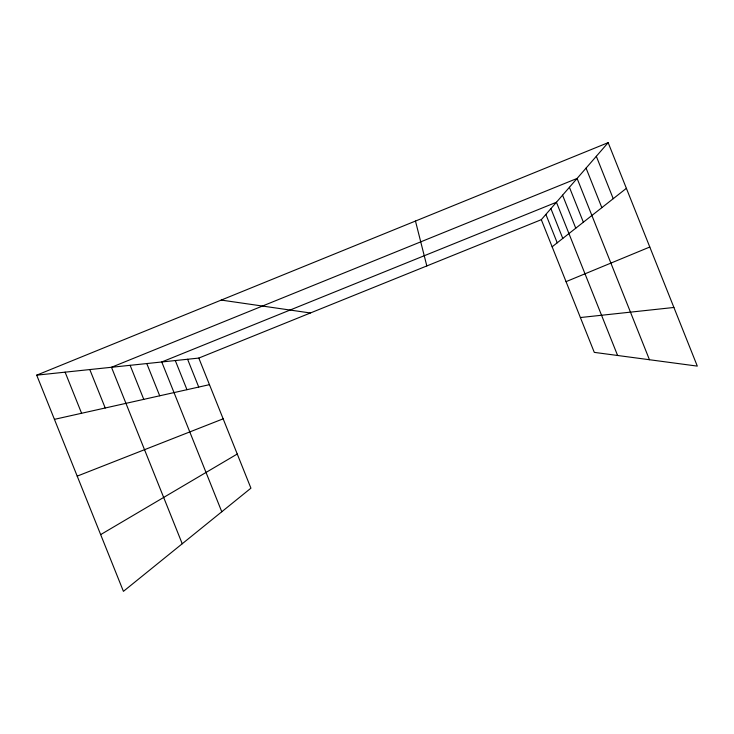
<?xml version="1.0" encoding="UTF-8"?>
<svg xmlns="http://www.w3.org/2000/svg" width="734" height="734" viewBox="0 0 734 734"><rect width="100%" height="100%" fill="white"/><g stroke="black" fill="none" stroke-linecap="round" stroke-linejoin="round"><path stroke-width="1.1" d="M541.307 219.677L608.156 142.653L697.3 366.11L594.292 352.375L541.307 219.677L198.813 358.073L36.7 375.157L123.422 591.347L250.927 488.174L198.813 358.073M552.142 246.798L626.377 188.335M100.659 534.609L237.247 454.025M566.052 281.645L649.792 247.019M36.7 375.157L608.156 142.653M77.208 476.127L223.145 418.83M54.426 419.353L209.465 384.662M580.383 317.538L673.904 307.463M221.228 300.078L310.381 312.987M187.592 359.256L198.73 387.066M175.298 360.55L186.968 389.69M221.778 511.763L161.755 361.972L556.436 202.245L617.606 355.485M146.782 363.55L159.7 395.791M130.12 365.312L143.772 399.36M182.234 543.756L111.485 367.275L577.107 178.435L649.452 359.733M89.805 369.56L105.219 407.985M65.106 372.156L81.593 413.27M596.32 156.296L613.229 198.685M586.062 168.104L601.843 207.658M569.419 187.28L583.365 222.209M562.574 195.171L575.759 228.201M550.904 208.621L562.785 238.412M545.885 214.411L557.216 242.798M415.472 221.044L426.821 265.937"/></g></svg>
